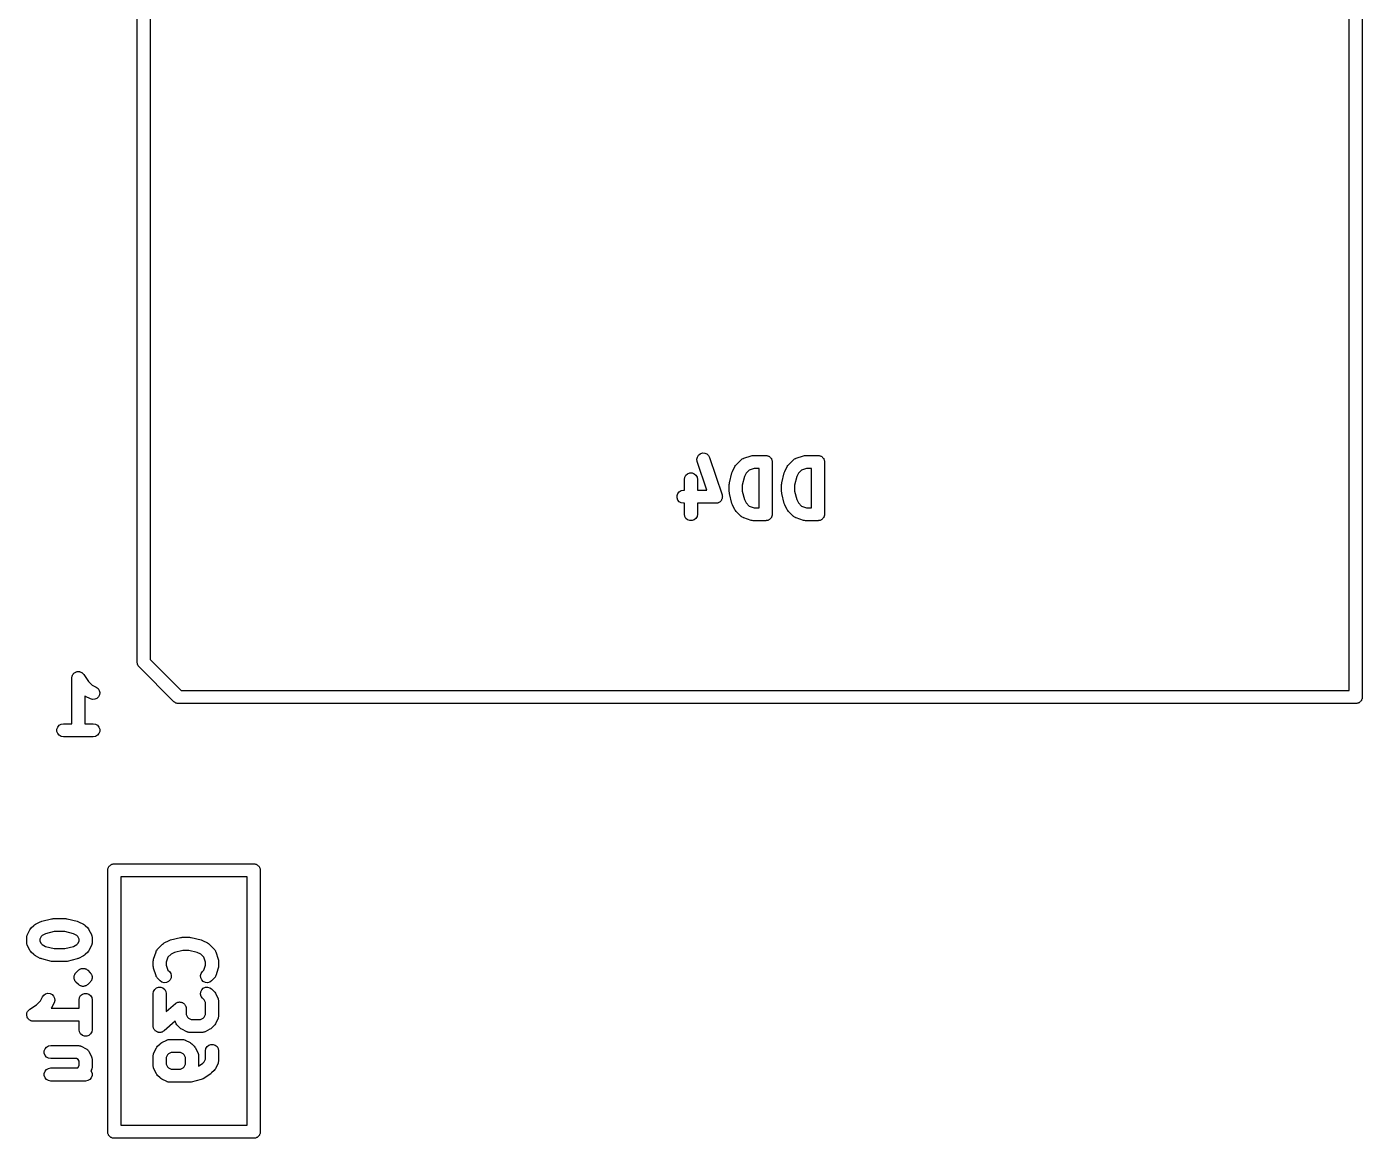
# Model space of a CAD drawing. Extents: x 100 to 214, y -112 to -50.
# Drawn here: x 116.31 to 131.62, y -75.41 to -62.66 of the extents above; entities that cross this region are included whole.
import ezdxf

# ---------------------------------------------------------------- set-up
doc = ezdxf.new("R2010")
doc.units = 0
doc.header["$MEASUREMENT"] = 0
doc.layers.add('BLACK', color=7, linetype='CONTINUOUS')

msp = doc.modelspace()

# ---------------------------------------------------------------- linework, layer by layer
at = {"layer": 'Black'}
for p, q in [((117.575, -69.95), (117.575, -56.45)), ((131.625, -56.45), (131.625, -70.35)), ((117.725, -56.525), (117.725, -69.9189)), ((131.475, -70.275), (131.475, -56.525)), ((123.994, -67.6208), (123.999, -67.5953)), ((123.997, -67.6466), (123.994, -67.6208)), ((124.107, -67.9764), (123.997, -67.6466)), ((123.999, -67.5953), (124.012, -67.5731)), ((124.012, -67.5731), (124.033, -67.5569)), ((124.033, -67.5569), (124.058, -67.5487)), ((124.058, -67.5487), (124.084, -67.5494)), ((124.084, -67.5494), (124.108, -67.559)), ((124.108, -67.559), (124.127, -67.5762)), ((124.127, -67.5762), (124.14, -67.5991)), ((124.14, -67.5991), (124.283, -68.0277)), ((124.43, -67.7036), (124.437, -67.694)), ((124.437, -67.694), (124.444, -67.6841)), ((124.444, -67.6841), (124.501, -67.627)), ((124.501, -67.627), (124.505, -67.6245)), ((124.505, -67.6245), (124.508, -67.6213)), ((124.508, -67.6213), (124.515, -67.6171)), ((124.515, -67.6171), (124.523, -67.612)), ((124.523, -67.612), (124.527, -67.6109)), ((124.527, -67.6109), (124.531, -67.6088)), ((124.531, -67.6088), (124.616, -67.5803)), ((124.616, -67.5803), (124.628, -67.5785)), ((124.628, -67.5785), (124.64, -67.5764)), ((124.64, -67.5764), (124.783, -67.5764)), ((124.783, -67.5764), (124.789, -67.5776)), ((124.789, -67.5776), (124.796, -67.5776)), ((124.796, -67.5776), (124.802, -67.5798)), ((124.802, -67.5798), (124.809, -67.581)), ((124.809, -67.581), (124.814, -67.5842)), ((124.814, -67.5842), (124.82, -67.5865)), ((124.82, -67.5865), (124.825, -67.5907)), ((124.825, -67.5907), (124.831, -67.594)), ((124.831, -67.594), (124.835, -67.599)), ((124.835, -67.599), (124.84, -67.6032)), ((124.84, -67.6032), (124.844, -67.6089)), ((124.844, -67.6089), (124.848, -67.6139)), ((124.848, -67.6139), (124.85, -67.6201)), ((124.85, -67.6201), (124.853, -67.6258)), ((124.853, -67.6258), (124.854, -67.6322)), ((124.854, -67.6322), (124.857, -67.6384)), ((124.857, -67.6384), (124.857, -67.645)), ((124.857, -67.645), (124.858, -67.6514)), ((124.858, -67.6514), (124.858, -68.2514)), ((125.03, -67.7036), (125.037, -67.694)), ((125.037, -67.694), (125.044, -67.6841)), ((125.044, -67.6841), (125.101, -67.627)), ((125.101, -67.627), (125.105, -67.6245)), ((125.105, -67.6245), (125.108, -67.6213)), ((125.108, -67.6213), (125.115, -67.6171)), ((125.115, -67.6171), (125.123, -67.612)), ((125.123, -67.612), (125.127, -67.6109)), ((125.127, -67.6109), (125.131, -67.6088)), ((125.131, -67.6088), (125.216, -67.5803)), ((125.216, -67.5803), (125.228, -67.5785)), ((125.228, -67.5785), (125.24, -67.5764)), ((125.24, -67.5764), (125.383, -67.5764)), ((125.383, -67.5764), (125.389, -67.5776)), ((125.389, -67.5776), (125.396, -67.5776)), ((125.396, -67.5776), (125.402, -67.5798)), ((125.402, -67.5798), (125.409, -67.581)), ((125.409, -67.581), (125.414, -67.5842)), ((125.414, -67.5842), (125.42, -67.5865)), ((125.42, -67.5865), (125.425, -67.5907)), ((125.425, -67.5907), (125.431, -67.594)), ((125.431, -67.594), (125.435, -67.599)), ((125.435, -67.599), (125.44, -67.6032)), ((125.44, -67.6032), (125.444, -67.6089)), ((125.444, -67.6089), (125.448, -67.6139)), ((125.448, -67.6139), (125.45, -67.6201)), ((125.45, -67.6201), (125.453, -67.6258)), ((125.453, -67.6258), (125.454, -67.6322)), ((125.454, -67.6322), (125.457, -67.6384)), ((125.457, -67.6384), (125.457, -67.645)), ((125.457, -67.645), (125.458, -67.6514)), ((125.458, -67.6514), (125.458, -68.2514)), ((123.851, -67.8514), (123.855, -67.8258)), ((123.851, -67.9764), (123.851, -67.8514)), ((123.855, -67.8258), (123.868, -67.8032)), ((123.868, -67.8032), (123.888, -67.7865)), ((123.888, -67.7865), (123.913, -67.7776)), ((123.913, -67.7776), (123.939, -67.7776)), ((123.939, -67.7776), (123.963, -67.7865)), ((123.963, -67.7865), (123.983, -67.8032)), ((123.983, -67.8032), (123.996, -67.8258)), ((123.996, -67.8258), (124.001, -67.8514)), ((124.001, -67.8514), (124.001, -67.9764)), ((124.367, -67.8904), (124.396, -67.7761)), ((124.396, -67.7761), (124.399, -67.7686)), ((124.399, -67.7686), (124.401, -67.7607)), ((124.401, -67.7607), (124.43, -67.7036)), ((124.539, -67.8205), (124.515, -67.9178)), ((124.559, -67.7816), (124.539, -67.8205)), ((124.595, -67.7456), (124.559, -67.7816)), ((124.652, -67.7264), (124.595, -67.7456)), ((124.708, -67.7264), (124.652, -67.7264)), ((124.708, -68.1764), (124.708, -67.7264)), ((124.967, -67.8904), (124.996, -67.7761)), ((124.996, -67.7761), (124.999, -67.7686)), ((124.999, -67.7686), (125.001, -67.7607)), ((125.001, -67.7607), (125.03, -67.7036)), ((125.139, -67.8205), (125.115, -67.9178)), ((125.159, -67.7816), (125.139, -67.8205)), ((125.195, -67.7456), (125.159, -67.7816)), ((125.252, -67.7264), (125.195, -67.7456)), ((125.308, -67.7264), (125.252, -67.7264)), ((125.308, -68.1764), (125.308, -67.7264)), ((123.775, -68.0139), (123.792, -67.994)), ((123.792, -67.994), (123.814, -67.981)), ((123.814, -67.981), (123.84, -67.9764)), ((123.84, -67.9764), (123.851, -67.9764)), ((124.001, -67.9764), (124.107, -67.9764)), ((124.365, -67.9086), (124.367, -67.8995)), ((124.365, -67.9943), (124.365, -67.9086)), ((124.367, -68.0033), (124.365, -67.9943)), ((124.367, -67.8995), (124.367, -67.8904)), ((124.367, -68.0125), (124.367, -68.0033)), ((124.515, -67.9178), (124.515, -67.9851)), ((124.515, -67.9851), (124.539, -68.0824)), ((124.965, -67.9086), (124.967, -67.8995)), ((124.965, -67.9943), (124.965, -67.9086)), ((124.967, -68.0033), (124.965, -67.9943)), ((124.967, -67.8995), (124.967, -67.8904)), ((124.967, -68.0125), (124.967, -68.0033)), ((125.115, -67.9178), (125.115, -67.9851)), ((125.115, -67.9851), (125.139, -68.0824)), ((123.766, -68.0384), (123.775, -68.0139)), ((123.766, -68.0645), (123.766, -68.0384)), ((123.775, -68.0889), (123.766, -68.0645)), ((123.792, -68.1089), (123.775, -68.0889)), ((123.814, -68.1219), (123.792, -68.1089)), ((123.84, -68.1264), (123.814, -68.1219)), ((123.851, -68.1264), (123.84, -68.1264)), ((123.851, -68.2514), (123.851, -68.1264)), ((124.211, -68.1264), (124.001, -68.1264)), ((124.001, -68.1264), (124.001, -68.2514)), ((124.217, -68.1255), (124.211, -68.1264)), ((124.222, -68.1256), (124.217, -68.1255)), ((124.23, -68.1232), (124.222, -68.1256)), ((124.237, -68.1219), (124.23, -68.1232)), ((124.242, -68.1191), (124.237, -68.1219)), ((124.247, -68.1174), (124.242, -68.1191)), ((124.253, -68.1127), (124.247, -68.1174)), ((124.26, -68.1089), (124.253, -68.1127)), ((124.263, -68.1046), (124.26, -68.1089)), ((124.268, -68.1012), (124.263, -68.1046)), ((124.272, -68.0947), (124.268, -68.1012)), ((124.276, -68.0889), (124.272, -68.0947)), ((124.278, -68.0837), (124.276, -68.0889)), ((124.281, -68.079), (124.278, -68.0837)), ((124.283, -68.0716), (124.281, -68.079)), ((124.283, -68.0277), (124.283, -68.0332)), ((124.283, -68.0332), (124.285, -68.0384)), ((124.285, -68.0645), (124.283, -68.0716)), ((124.285, -68.0384), (124.285, -68.046)), ((124.285, -68.046), (124.286, -68.0535)), ((124.286, -68.0535), (124.285, -68.0589)), ((124.285, -68.0589), (124.285, -68.0645)), ((124.396, -68.1268), (124.367, -68.0125)), ((124.399, -68.1343), (124.396, -68.1268)), ((124.401, -68.1421), (124.399, -68.1343)), ((124.43, -68.1993), (124.401, -68.1421)), ((124.539, -68.0824), (124.559, -68.1213)), ((124.559, -68.1213), (124.595, -68.1573)), ((124.595, -68.1573), (124.652, -68.1764)), ((124.996, -68.1268), (124.967, -68.0125)), ((124.999, -68.1343), (124.996, -68.1268)), ((125.001, -68.1421), (124.999, -68.1343)), ((125.03, -68.1993), (125.001, -68.1421)), ((125.139, -68.0824), (125.159, -68.1213)), ((125.159, -68.1213), (125.195, -68.1573)), ((125.195, -68.1573), (125.252, -68.1764)), ((123.855, -68.2771), (123.851, -68.2514)), ((123.868, -68.2996), (123.855, -68.2771)), ((123.888, -68.3164), (123.868, -68.2996)), ((123.983, -68.2996), (123.963, -68.3164)), ((123.996, -68.2771), (123.983, -68.2996)), ((124.001, -68.2514), (123.996, -68.2771)), ((124.437, -68.2089), (124.43, -68.1993)), ((124.444, -68.2187), (124.437, -68.2089)), ((124.501, -68.2759), (124.444, -68.2187)), ((124.505, -68.2784), (124.501, -68.2759)), ((124.508, -68.2816), (124.505, -68.2784)), ((124.515, -68.2858), (124.508, -68.2816)), ((124.523, -68.2908), (124.515, -68.2858)), ((124.527, -68.2919), (124.523, -68.2908)), ((124.531, -68.294), (124.527, -68.2919)), ((124.616, -68.3226), (124.531, -68.294)), ((124.652, -68.1764), (124.708, -68.1764)), ((124.825, -68.3122), (124.82, -68.3164)), ((124.831, -68.3089), (124.825, -68.3122)), ((124.835, -68.3039), (124.831, -68.3089)), ((124.84, -68.2996), (124.835, -68.3039)), ((124.844, -68.294), (124.84, -68.2996)), ((124.848, -68.2889), (124.844, -68.294)), ((124.85, -68.2828), (124.848, -68.2889)), ((124.853, -68.2771), (124.85, -68.2828)), ((124.854, -68.2706), (124.853, -68.2771)), ((124.857, -68.2645), (124.854, -68.2706)), ((124.858, -68.2514), (124.857, -68.2579)), ((124.857, -68.2579), (124.857, -68.2645)), ((125.037, -68.2089), (125.03, -68.1993)), ((125.044, -68.2187), (125.037, -68.2089)), ((125.101, -68.2759), (125.044, -68.2187)), ((125.105, -68.2784), (125.101, -68.2759)), ((125.108, -68.2816), (125.105, -68.2784)), ((125.115, -68.2858), (125.108, -68.2816)), ((125.123, -68.2908), (125.115, -68.2858)), ((125.127, -68.2919), (125.123, -68.2908)), ((125.131, -68.294), (125.127, -68.2919)), ((125.216, -68.3226), (125.131, -68.294)), ((125.252, -68.1764), (125.308, -68.1764)), ((125.425, -68.3122), (125.42, -68.3164)), ((125.431, -68.3089), (125.425, -68.3122)), ((125.435, -68.3039), (125.431, -68.3089)), ((125.44, -68.2996), (125.435, -68.3039)), ((125.444, -68.294), (125.44, -68.2996)), ((125.448, -68.2889), (125.444, -68.294)), ((125.45, -68.2828), (125.448, -68.2889)), ((125.453, -68.2771), (125.45, -68.2828)), ((125.454, -68.2706), (125.453, -68.2771)), ((125.457, -68.2645), (125.454, -68.2706)), ((125.458, -68.2514), (125.457, -68.2579)), ((125.457, -68.2579), (125.457, -68.2645)), ((123.913, -68.3253), (123.888, -68.3164)), ((123.939, -68.3253), (123.913, -68.3253)), ((123.963, -68.3164), (123.939, -68.3253)), ((124.628, -68.3243), (124.616, -68.3226)), ((124.64, -68.3264), (124.628, -68.3243)), ((124.783, -68.3264), (124.64, -68.3264)), ((124.789, -68.3253), (124.783, -68.3264)), ((124.796, -68.3253), (124.789, -68.3253)), ((124.802, -68.323), (124.796, -68.3253)), ((124.809, -68.3219), (124.802, -68.323)), ((124.814, -68.3186), (124.809, -68.3219)), ((124.82, -68.3164), (124.814, -68.3186)), ((125.228, -68.3243), (125.216, -68.3226)), ((125.24, -68.3264), (125.228, -68.3243)), ((125.383, -68.3264), (125.24, -68.3264)), ((125.389, -68.3253), (125.383, -68.3264)), ((125.396, -68.3253), (125.389, -68.3253)), ((125.402, -68.323), (125.396, -68.3253)), ((125.409, -68.3219), (125.402, -68.323)), ((125.414, -68.3186), (125.409, -68.3219)), ((125.42, -68.3164), (125.414, -68.3186)), ((117.576, -69.9533), (117.575, -69.95)), ((117.575, -69.9565), (117.576, -69.9533)), ((117.578, -69.966), (117.575, -69.9565)), ((117.58, -69.9757), (117.578, -69.966)), ((117.581, -69.9785), (117.58, -69.9757)), ((117.582, -69.9817), (117.581, -69.9785)), ((117.588, -69.9897), (117.582, -69.9817)), ((117.593, -69.9982), (117.588, -69.9897)), ((117.595, -70.0003), (117.593, -69.9982)), ((117.725, -69.9189), (118.081, -70.275)), ((116.825, -70.1232), (116.828, -70.1146)), ((116.826, -70.1273), (116.825, -70.1232)), ((116.825, -70.1314), (116.826, -70.1273)), ((116.825, -70.6564), (116.825, -70.1314)), ((116.828, -70.1146), (116.83, -70.1058)), ((116.83, -70.1058), (116.832, -70.1022)), ((116.832, -70.1022), (116.833, -70.0982)), ((116.833, -70.0982), (116.838, -70.091)), ((116.838, -70.091), (116.843, -70.0832)), ((116.843, -70.0832), (116.846, -70.0805)), ((116.846, -70.0805), (116.848, -70.0772)), ((116.848, -70.0772), (116.856, -70.0722)), ((116.856, -70.0722), (116.862, -70.0665)), ((116.862, -70.0665), (116.866, -70.0651)), ((116.866, -70.0651), (116.87, -70.0627)), ((116.87, -70.0627), (116.879, -70.0606)), ((116.879, -70.0606), (116.887, -70.0576)), ((116.887, -70.0576), (116.891, -70.0576)), ((116.891, -70.0576), (116.895, -70.0566)), ((116.895, -70.0566), (116.904, -70.0576)), ((116.904, -70.0576), (116.913, -70.0576)), ((116.913, -70.0576), (116.917, -70.059)), ((116.917, -70.059), (116.921, -70.0594)), ((116.921, -70.0594), (116.929, -70.0634)), ((116.929, -70.0634), (116.938, -70.0665)), ((116.938, -70.0665), (116.941, -70.0691)), ((116.941, -70.0691), (116.944, -70.071)), ((116.944, -70.071), (116.951, -70.0775)), ((116.951, -70.0775), (116.957, -70.0832)), ((116.957, -70.0832), (116.96, -70.0868)), ((116.96, -70.0868), (116.962, -70.0898)), ((116.962, -70.0898), (117.015, -70.1694)), ((117.597, -70.003), (117.595, -70.0003)), ((117.997, -70.403), (117.597, -70.003)), ((117.015, -70.1694), (117.059, -70.2126)), ((117.059, -70.2126), (117.105, -70.2358)), ((117.105, -70.2358), (117.126, -70.2513)), ((117.126, -70.2513), (117.14, -70.273)), ((117.14, -70.273), (117.146, -70.2984)), ((117.146, -70.2984), (117.143, -70.3242)), ((118.081, -70.275), (131.475, -70.275)), ((116.981, -70.3414), (116.975, -70.3371)), ((116.975, -70.3371), (116.975, -70.6564)), ((117.038, -70.3699), (116.981, -70.3414)), ((117.063, -70.3774), (117.038, -70.3699)), ((117.089, -70.3758), (117.063, -70.3774)), ((117.113, -70.3654), (117.089, -70.3758)), ((117.132, -70.3475), (117.113, -70.3654)), ((117.143, -70.3242), (117.132, -70.3475)), ((118, -70.4049), (117.997, -70.403)), ((118.002, -70.4075), (118, -70.4049)), ((118.01, -70.4124), (118.002, -70.4075)), ((118.018, -70.418), (118.01, -70.4124)), ((118.021, -70.4188), (118.018, -70.418)), ((118.024, -70.4205), (118.021, -70.4188)), ((118.034, -70.4222), (118.024, -70.4205)), ((118.043, -70.4247), (118.034, -70.4222)), ((118.047, -70.4244), (118.043, -70.4247)), ((118.05, -70.425), (118.047, -70.4244)), ((131.55, -70.425), (118.05, -70.425)), ((131.556, -70.4239), (131.55, -70.425)), ((131.563, -70.4239), (131.556, -70.4239)), ((131.569, -70.4216), (131.563, -70.4239)), ((131.576, -70.4205), (131.569, -70.4216)), ((131.581, -70.4172), (131.576, -70.4205)), ((131.588, -70.415), (131.581, -70.4172)), ((131.593, -70.4107), (131.588, -70.415)), ((131.598, -70.4075), (131.593, -70.4107)), ((131.602, -70.4024), (131.598, -70.4075)), ((131.607, -70.3982), (131.602, -70.4024)), ((131.611, -70.3925), (131.607, -70.3982)), ((131.615, -70.3875), (131.611, -70.3925)), ((131.617, -70.3813), (131.615, -70.3875)), ((131.62, -70.3757), (131.617, -70.3813)), ((131.622, -70.3692), (131.62, -70.3757)), ((131.624, -70.363), (131.622, -70.3692)), ((131.625, -70.35), (131.624, -70.3565)), ((131.624, -70.3565), (131.624, -70.363)), ((116.655, -70.7184), (116.664, -70.6939)), ((116.655, -70.7445), (116.655, -70.7184)), ((116.664, -70.7689), (116.655, -70.7445)), ((116.664, -70.6939), (116.68, -70.674)), ((116.68, -70.674), (116.703, -70.661)), ((116.703, -70.661), (116.729, -70.6564)), ((116.729, -70.6564), (116.825, -70.6564)), ((116.975, -70.6564), (117.071, -70.6564)), ((117.071, -70.6564), (117.097, -70.661)), ((117.097, -70.661), (117.12, -70.674)), ((117.12, -70.674), (117.136, -70.6939)), ((117.136, -70.6939), (117.145, -70.7184)), ((117.145, -70.7445), (117.136, -70.7689)), ((117.145, -70.7184), (117.145, -70.7445)), ((116.68, -70.7889), (116.664, -70.7689)), ((116.703, -70.8019), (116.68, -70.7889)), ((116.729, -70.8064), (116.703, -70.8019)), ((117.071, -70.8064), (116.729, -70.8064)), ((117.097, -70.8019), (117.071, -70.8064)), ((117.12, -70.7889), (117.097, -70.8019)), ((117.136, -70.7689), (117.12, -70.7889)), ((117.247, -72.3009), (117.251, -72.2959)), ((117.251, -72.2959), (117.255, -72.2902)), ((117.255, -72.2902), (117.26, -72.286)), ((117.26, -72.286), (117.264, -72.2809)), ((117.264, -72.2809), (117.269, -72.2777)), ((117.269, -72.2777), (117.274, -72.2734)), ((117.274, -72.2734), (117.281, -72.2712)), ((117.281, -72.2712), (117.286, -72.2679)), ((117.286, -72.2679), (117.293, -72.2668)), ((117.293, -72.2668), (117.299, -72.2645)), ((117.299, -72.2645), (117.306, -72.2645)), ((117.306, -72.2645), (117.312, -72.2634)), ((117.312, -72.2634), (118.912, -72.2634)), ((118.912, -72.2634), (118.918, -72.2645)), ((118.918, -72.2645), (118.925, -72.2645)), ((118.925, -72.2645), (118.931, -72.2668)), ((118.931, -72.2668), (118.938, -72.2679)), ((118.938, -72.2679), (118.943, -72.2712)), ((118.943, -72.2712), (118.95, -72.2734)), ((118.95, -72.2734), (118.955, -72.2777)), ((118.955, -72.2777), (118.96, -72.2809)), ((118.96, -72.2809), (118.964, -72.286)), ((118.964, -72.286), (118.969, -72.2902)), ((118.969, -72.2902), (118.973, -72.2959)), ((118.973, -72.2959), (118.977, -72.3009)), ((117.237, -72.3384), (117.238, -72.3319)), ((117.237, -75.3384), (117.237, -72.3384)), ((117.238, -72.3254), (117.24, -72.3192)), ((117.238, -72.3319), (117.238, -72.3254)), ((117.24, -72.3192), (117.242, -72.3127)), ((117.242, -72.3127), (117.245, -72.3071)), ((117.245, -72.3071), (117.247, -72.3009)), ((118.837, -72.4134), (117.387, -72.4134)), ((117.387, -72.4134), (117.387, -75.2634)), ((118.837, -75.2634), (118.837, -72.4134)), ((118.977, -72.3009), (118.979, -72.3071)), ((118.979, -72.3071), (118.982, -72.3127)), ((118.982, -72.3127), (118.984, -72.3192)), ((118.984, -72.3192), (118.986, -72.3254)), ((118.986, -72.3254), (118.986, -72.3319)), ((118.986, -72.3319), (118.987, -72.3384)), ((118.987, -72.3384), (118.987, -75.3384)), ((116.48, -72.9228), (116.594, -72.8942)), ((116.594, -72.8942), (116.603, -72.8936)), ((116.603, -72.8936), (116.612, -72.892)), ((116.612, -72.892), (116.755, -72.892)), ((116.755, -72.892), (116.764, -72.8936)), ((116.764, -72.8936), (116.773, -72.8942)), ((116.773, -72.8942), (116.887, -72.9228)), ((116.316, -73.0763), (116.345, -73.0191)), ((116.345, -73.0191), (116.352, -73.0095)), ((116.352, -73.0095), (116.359, -72.9997)), ((116.359, -72.9997), (116.388, -72.9711)), ((116.388, -72.9711), (116.397, -72.9642)), ((116.397, -72.9642), (116.407, -72.957)), ((116.407, -72.957), (116.464, -72.9285)), ((116.464, -72.9285), (116.472, -72.9261)), ((116.472, -72.9261), (116.48, -72.9228)), ((116.621, -73.042), (116.524, -73.0663)), ((116.746, -73.042), (116.621, -73.042)), ((116.843, -73.0663), (116.746, -73.042)), ((116.887, -72.9228), (116.895, -72.9261)), ((116.895, -72.9261), (116.903, -72.9285)), ((116.903, -72.9285), (116.96, -72.957)), ((116.96, -72.957), (116.969, -72.9642)), ((116.969, -72.9642), (116.979, -72.9711)), ((116.979, -72.9711), (117.008, -72.9997)), ((117.008, -72.9997), (117.015, -73.0095)), ((117.015, -73.0095), (117.022, -73.0191)), ((117.022, -73.0191), (117.051, -73.0763)), ((116.308, -73.1098), (116.309, -73.1056)), ((116.308, -73.167), (116.308, -73.1098)), ((116.309, -73.1712), (116.308, -73.167)), ((116.309, -73.1013), (116.311, -73.0928)), ((116.309, -73.1056), (116.309, -73.1013)), ((116.309, -73.1755), (116.309, -73.1712)), ((116.311, -73.184), (116.309, -73.1755)), ((116.311, -73.0928), (116.313, -73.0842)), ((116.313, -73.1926), (116.311, -73.184)), ((116.313, -73.0842), (116.315, -73.0804)), ((116.315, -73.1964), (116.313, -73.1926)), ((116.315, -73.0804), (116.316, -73.0763)), ((116.316, -73.2005), (116.315, -73.1964)), ((116.345, -73.2577), (116.316, -73.2005)), ((116.474, -73.0971), (116.458, -73.1275)), ((116.458, -73.1275), (116.458, -73.1493)), ((116.458, -73.1493), (116.474, -73.1797)), ((116.485, -73.0858), (116.474, -73.0971)), ((116.474, -73.1797), (116.485, -73.191)), ((116.524, -73.0663), (116.485, -73.0858)), ((116.485, -73.191), (116.524, -73.2105)), ((116.524, -73.2105), (116.621, -73.2348)), ((116.746, -73.2348), (116.843, -73.2105)), ((116.882, -73.0858), (116.843, -73.0663)), ((116.843, -73.2105), (116.882, -73.191)), ((116.893, -73.0971), (116.882, -73.0858)), ((116.882, -73.191), (116.893, -73.1797)), ((116.908, -73.1275), (116.893, -73.0971)), ((116.893, -73.1797), (116.908, -73.1493)), ((116.908, -73.1493), (116.908, -73.1275)), ((117.051, -73.2005), (117.022, -73.2577)), ((117.051, -73.0763), (117.052, -73.0804)), ((117.052, -73.1964), (117.051, -73.2005)), ((117.052, -73.0804), (117.054, -73.0842)), ((117.054, -73.1926), (117.052, -73.1964)), ((117.054, -73.0842), (117.055, -73.0928)), ((117.055, -73.184), (117.054, -73.1926)), ((117.055, -73.0928), (117.058, -73.1013)), ((117.058, -73.1755), (117.055, -73.184)), ((117.058, -73.1013), (117.058, -73.1056)), ((117.058, -73.1056), (117.058, -73.1098)), ((117.058, -73.1098), (117.058, -73.167)), ((117.058, -73.167), (117.058, -73.1712)), ((117.058, -73.1712), (117.058, -73.1755)), ((117.809, -73.2425), (117.866, -73.1854)), ((117.866, -73.1854), (117.876, -73.1785)), ((117.876, -73.1785), (117.886, -73.1713)), ((117.886, -73.1713), (117.943, -73.1427)), ((117.943, -73.1427), (117.951, -73.1404)), ((117.951, -73.1404), (117.958, -73.1371)), ((117.958, -73.1371), (118.072, -73.1085)), ((118.072, -73.1085), (118.082, -73.1078)), ((118.082, -73.1078), (118.091, -73.1063)), ((118.091, -73.1063), (118.176, -73.1063)), ((118.176, -73.1063), (118.185, -73.1078)), ((118.185, -73.1078), (118.194, -73.1085)), ((118.194, -73.1085), (118.309, -73.1371)), ((118.309, -73.1371), (118.316, -73.1404)), ((118.316, -73.1404), (118.324, -73.1427)), ((118.324, -73.1427), (118.381, -73.1713)), ((118.381, -73.1713), (118.391, -73.1785)), ((118.391, -73.1785), (118.401, -73.1854)), ((118.401, -73.1854), (118.458, -73.2425)), ((116.352, -73.2673), (116.345, -73.2577)), ((116.359, -73.2771), (116.352, -73.2673)), ((116.388, -73.3057), (116.359, -73.2771)), ((116.397, -73.3126), (116.388, -73.3057)), ((116.407, -73.3198), (116.397, -73.3126)), ((116.464, -73.3483), (116.407, -73.3198)), ((116.472, -73.3507), (116.464, -73.3483)), ((116.48, -73.354), (116.472, -73.3507)), ((116.594, -73.3826), (116.48, -73.354)), ((116.621, -73.2348), (116.746, -73.2348)), ((116.887, -73.354), (116.773, -73.3826)), ((116.895, -73.3507), (116.887, -73.354)), ((116.903, -73.3483), (116.895, -73.3507)), ((116.96, -73.3198), (116.903, -73.3483)), ((116.969, -73.3126), (116.96, -73.3198)), ((116.979, -73.3057), (116.969, -73.3126)), ((117.008, -73.2771), (116.979, -73.3057)), ((117.015, -73.2673), (117.008, -73.2771)), ((117.022, -73.2577), (117.015, -73.2673)), ((117.761, -73.3694), (117.762, -73.3575)), ((117.762, -73.3575), (117.791, -73.2718)), ((117.791, -73.2718), (117.793, -73.268)), ((117.793, -73.268), (117.794, -73.2638)), ((117.794, -73.2638), (117.799, -73.2566)), ((117.799, -73.2566), (117.803, -73.2489)), ((117.803, -73.2489), (117.806, -73.246)), ((117.806, -73.246), (117.809, -73.2425)), ((117.928, -73.3361), (117.908, -73.3934)), ((117.964, -73.3), (117.928, -73.3361)), ((118.002, -73.2806), (117.964, -73.3)), ((118.1, -73.2563), (118.002, -73.2806)), ((118.167, -73.2563), (118.1, -73.2563)), ((118.264, -73.2806), (118.167, -73.2563)), ((118.303, -73.3), (118.264, -73.2806)), ((118.339, -73.3361), (118.303, -73.3)), ((118.358, -73.3934), (118.339, -73.3361)), ((118.458, -73.2425), (118.46, -73.246)), ((118.46, -73.246), (118.464, -73.2489)), ((118.464, -73.2489), (118.468, -73.2566)), ((118.468, -73.2566), (118.473, -73.2638)), ((118.473, -73.2638), (118.474, -73.268)), ((118.474, -73.268), (118.476, -73.2718)), ((118.476, -73.2718), (118.505, -73.3575)), ((118.505, -73.3575), (118.506, -73.3694)), ((116.603, -73.3832), (116.594, -73.3826)), ((116.612, -73.3848), (116.603, -73.3832)), ((116.755, -73.3848), (116.612, -73.3848)), ((116.764, -73.3832), (116.755, -73.3848)), ((116.773, -73.3826), (116.764, -73.3832)), ((116.865, -73.524), (116.869, -73.5193)), ((116.869, -73.5193), (116.873, -73.5139)), ((116.873, -73.5139), (116.902, -73.4854)), ((116.902, -73.4854), (116.907, -73.4816)), ((116.907, -73.4816), (116.912, -73.477)), ((116.912, -73.477), (116.918, -73.4742)), ((116.918, -73.4742), (116.923, -73.4704)), ((116.923, -73.4704), (116.929, -73.4687)), ((116.929, -73.4687), (116.935, -73.466)), ((116.935, -73.466), (116.942, -73.4654)), ((116.942, -73.4654), (116.948, -73.4637)), ((116.948, -73.4637), (116.955, -73.4643)), ((116.955, -73.4643), (116.961, -73.4637)), ((116.961, -73.4637), (116.968, -73.4654)), ((116.968, -73.4654), (116.974, -73.466)), ((116.974, -73.466), (116.98, -73.4687)), ((116.98, -73.4687), (116.987, -73.4704)), ((116.987, -73.4704), (116.992, -73.4742)), ((116.992, -73.4742), (116.998, -73.477)), ((116.998, -73.477), (117.003, -73.4816)), ((117.003, -73.4816), (117.008, -73.4854)), ((117.008, -73.4854), (117.036, -73.5139)), ((117.036, -73.5139), (117.04, -73.5193)), ((117.04, -73.5193), (117.045, -73.524)), ((117.758, -73.3813), (117.761, -73.3694)), ((117.758, -73.4384), (117.758, -73.3813)), ((117.761, -73.4502), (117.758, -73.4384)), ((117.762, -73.4621), (117.761, -73.4502)), ((117.791, -73.5478), (117.762, -73.4621)), ((117.908, -73.3934), (117.908, -73.4262)), ((117.908, -73.4262), (117.928, -73.4836)), ((117.928, -73.4836), (117.944, -73.4997)), ((117.944, -73.4997), (117.959, -73.521)), ((117.959, -73.521), (117.965, -73.5461)), ((118.302, -73.5461), (118.308, -73.521)), ((118.308, -73.521), (118.323, -73.4997)), ((118.323, -73.4997), (118.339, -73.4836)), ((118.339, -73.4836), (118.358, -73.4262)), ((118.358, -73.4262), (118.358, -73.3934)), ((118.505, -73.4621), (118.476, -73.5478)), ((118.506, -73.4502), (118.505, -73.4621)), ((118.506, -73.3694), (118.508, -73.3813)), ((118.508, -73.4384), (118.506, -73.4502)), ((118.508, -73.3813), (118.508, -73.4384)), ((116.852, -73.5539), (116.854, -73.5508)), ((116.852, -73.5572), (116.852, -73.5539)), ((116.852, -73.5604), (116.852, -73.5572)), ((116.852, -73.567), (116.852, -73.5604)), ((116.852, -73.5735), (116.852, -73.567)), ((116.852, -73.5767), (116.852, -73.5735)), ((116.852, -73.58), (116.852, -73.5767)), ((116.854, -73.5831), (116.852, -73.58)), ((116.854, -73.5476), (116.857, -73.5416)), ((116.854, -73.5508), (116.854, -73.5476)), ((116.854, -73.5864), (116.854, -73.5831)), ((116.857, -73.5923), (116.854, -73.5864)), ((116.857, -73.5416), (116.858, -73.5353)), ((116.858, -73.5987), (116.857, -73.5923)), ((116.858, -73.5353), (116.86, -73.5326)), ((116.86, -73.6014), (116.858, -73.5987)), ((116.86, -73.5326), (116.861, -73.5295)), ((116.861, -73.6045), (116.86, -73.6014)), ((116.861, -73.5295), (116.863, -73.5269)), ((116.863, -73.607), (116.861, -73.6045)), ((116.863, -73.5269), (116.865, -73.524)), ((116.865, -73.61), (116.863, -73.607)), ((116.869, -73.6146), (116.865, -73.61)), ((116.873, -73.62), (116.869, -73.6146)), ((116.902, -73.6486), (116.873, -73.62)), ((116.907, -73.6523), (116.902, -73.6486)), ((116.912, -73.657), (116.907, -73.6523)), ((116.918, -73.6598), (116.912, -73.657)), ((116.923, -73.6635), (116.918, -73.6598)), ((116.929, -73.6652), (116.923, -73.6635)), ((116.935, -73.668), (116.929, -73.6652)), ((116.942, -73.6686), (116.935, -73.668)), ((116.948, -73.6703), (116.942, -73.6686)), ((116.955, -73.6697), (116.948, -73.6703)), ((116.961, -73.6703), (116.955, -73.6697)), ((116.968, -73.6686), (116.961, -73.6703)), ((116.974, -73.668), (116.968, -73.6686)), ((116.98, -73.6652), (116.974, -73.668)), ((116.987, -73.6635), (116.98, -73.6652)), ((116.992, -73.6598), (116.987, -73.6635)), ((116.998, -73.657), (116.992, -73.6598)), ((117.003, -73.6523), (116.998, -73.657)), ((117.008, -73.6486), (117.003, -73.6523)), ((117.036, -73.62), (117.008, -73.6486)), ((117.04, -73.6146), (117.036, -73.62)), ((117.045, -73.61), (117.04, -73.6146)), ((117.045, -73.524), (117.046, -73.5269)), ((117.046, -73.607), (117.045, -73.61)), ((117.046, -73.5269), (117.048, -73.5295)), ((117.048, -73.6045), (117.046, -73.607)), ((117.048, -73.5295), (117.05, -73.5326)), ((117.05, -73.6014), (117.048, -73.6045)), ((117.05, -73.5326), (117.051, -73.5353)), ((117.051, -73.5987), (117.05, -73.6014)), ((117.051, -73.5353), (117.053, -73.5416)), ((117.053, -73.5923), (117.051, -73.5987)), ((117.053, -73.5416), (117.056, -73.5476)), ((117.056, -73.5864), (117.053, -73.5923)), ((117.056, -73.5476), (117.056, -73.5508)), ((117.056, -73.5508), (117.057, -73.5539)), ((117.057, -73.58), (117.056, -73.5831)), ((117.056, -73.5831), (117.056, -73.5864)), ((117.057, -73.5539), (117.057, -73.5572)), ((117.057, -73.5572), (117.058, -73.5604)), ((117.058, -73.5735), (117.057, -73.5767)), ((117.057, -73.5767), (117.057, -73.58)), ((117.058, -73.5604), (117.058, -73.567)), ((117.058, -73.567), (117.058, -73.5735)), ((117.793, -73.5516), (117.791, -73.5478)), ((117.794, -73.5558), (117.793, -73.5516)), ((117.799, -73.563), (117.794, -73.5558)), ((117.803, -73.5707), (117.799, -73.563)), ((117.806, -73.5736), (117.803, -73.5707)), ((117.809, -73.5771), (117.806, -73.5736)), ((117.838, -73.6057), (117.809, -73.5771)), ((117.859, -73.6207), (117.838, -73.6057)), ((117.884, -73.6274), (117.859, -73.6207)), ((117.91, -73.6251), (117.884, -73.6274)), ((117.934, -73.6141), (117.91, -73.6251)), ((117.952, -73.5957), (117.934, -73.6141)), ((117.963, -73.5721), (117.952, -73.5957)), ((117.965, -73.5461), (117.963, -73.5721)), ((118.304, -73.5721), (118.302, -73.5461)), ((118.315, -73.5957), (118.304, -73.5721)), ((118.333, -73.6141), (118.315, -73.5957)), ((118.357, -73.6251), (118.333, -73.6141)), ((118.383, -73.6274), (118.357, -73.6251)), ((118.408, -73.6207), (118.383, -73.6274)), ((118.429, -73.6057), (118.408, -73.6207)), ((118.458, -73.5771), (118.429, -73.6057)), ((118.46, -73.5736), (118.458, -73.5771)), ((118.464, -73.5707), (118.46, -73.5736)), ((118.468, -73.563), (118.464, -73.5707)), ((118.473, -73.5558), (118.468, -73.563)), ((118.474, -73.5516), (118.473, -73.5558)), ((118.476, -73.5478), (118.474, -73.5516)), ((116.465, -73.8368), (116.488, -73.7906)), ((116.488, -73.7906), (116.503, -73.7697)), ((116.503, -73.7697), (116.525, -73.7553)), ((116.525, -73.7553), (116.55, -73.7492)), ((116.55, -73.7492), (116.576, -73.7522)), ((116.576, -73.7522), (116.6, -73.7639)), ((116.6, -73.7639), (116.617, -73.7828)), ((116.617, -73.7828), (116.628, -73.8067)), ((116.628, -73.8067), (116.629, -73.8327)), ((116.908, -73.8241), (116.913, -73.7985)), ((116.908, -73.9205), (116.908, -73.8241)), ((116.913, -73.7985), (116.926, -73.7759)), ((116.926, -73.7759), (116.946, -73.7592)), ((116.946, -73.7592), (116.97, -73.7503)), ((116.97, -73.7503), (116.996, -73.7503)), ((116.996, -73.7503), (117.021, -73.7592)), ((117.021, -73.7592), (117.041, -73.7759)), ((117.041, -73.7759), (117.054, -73.7985)), ((117.054, -73.7985), (117.058, -73.8241)), ((117.058, -73.8241), (117.058, -74.167)), ((117.758, -73.7527), (117.763, -73.727)), ((117.758, -74.1241), (117.758, -73.7527)), ((117.763, -73.727), (117.776, -73.7045)), ((117.776, -73.7045), (117.796, -73.6877)), ((117.796, -73.6877), (117.82, -73.6788)), ((117.82, -73.6788), (117.846, -73.6788)), ((117.846, -73.6788), (117.871, -73.6877)), ((117.871, -73.6877), (117.891, -73.7045)), ((117.891, -73.7045), (117.904, -73.727)), ((117.904, -73.727), (117.908, -73.7527)), ((117.908, -73.7527), (117.908, -73.9588)), ((118.302, -73.7592), (118.304, -73.7333)), ((118.308, -73.7844), (118.302, -73.7592)), ((118.304, -73.7333), (118.315, -73.7097)), ((118.323, -73.8057), (118.308, -73.7844)), ((118.315, -73.7097), (118.333, -73.6912)), ((118.343, -73.8257), (118.323, -73.8057)), ((118.333, -73.6912), (118.357, -73.6802)), ((118.358, -73.8561), (118.343, -73.8257)), ((118.357, -73.6802), (118.383, -73.678)), ((118.383, -73.678), (118.408, -73.6847)), ((118.408, -73.6847), (118.429, -73.6997)), ((118.429, -73.6997), (118.458, -73.7282)), ((118.458, -73.7282), (118.465, -73.7381)), ((118.465, -73.7381), (118.472, -73.7477)), ((118.472, -73.7477), (118.501, -73.8049)), ((118.501, -73.8049), (118.502, -73.809)), ((118.502, -73.809), (118.504, -73.8127)), ((118.504, -73.8127), (118.505, -73.8214)), ((118.505, -73.8214), (118.508, -73.8298)), ((116.31, -73.9825), (116.311, -73.9786)), ((116.311, -73.9745), (116.315, -73.9665)), ((116.311, -73.9786), (116.311, -73.9745)), ((116.315, -73.9665), (116.318, -73.958)), ((116.318, -73.958), (116.321, -73.9549)), ((116.321, -73.9549), (116.323, -73.9511)), ((116.323, -73.9511), (116.329, -73.9449)), ((116.329, -73.9449), (116.335, -73.9381)), ((116.335, -73.9381), (116.339, -73.936)), ((116.339, -73.936), (116.342, -73.9331)), ((116.342, -73.9331), (116.421, -73.8801)), ((116.421, -73.8801), (116.465, -73.8368)), ((116.593, -73.9148), (116.589, -73.9205)), ((116.589, -73.9205), (116.908, -73.9205)), ((116.622, -73.8577), (116.593, -73.9148)), ((116.629, -73.8327), (116.622, -73.8577)), ((117.908, -73.9588), (118.013, -73.8677)), ((118.013, -73.8677), (118.019, -73.8639)), ((118.019, -73.8639), (118.024, -73.8592)), ((118.024, -73.8592), (118.03, -73.8572)), ((118.03, -73.8572), (118.035, -73.8542)), ((118.035, -73.8542), (118.042, -73.8528)), ((118.042, -73.8528), (118.049, -73.8503)), ((118.049, -73.8503), (118.055, -73.8503)), ((118.055, -73.8503), (118.06, -73.8491)), ((118.06, -73.8491), (118.068, -73.8503)), ((118.068, -73.8503), (118.075, -73.8503)), ((118.075, -73.8503), (118.08, -73.8522)), ((118.08, -73.8522), (118.086, -73.8531)), ((118.086, -73.8531), (118.093, -73.8567)), ((118.093, -73.8567), (118.099, -73.8592)), ((118.099, -73.8592), (118.104, -73.8629)), ((118.104, -73.8629), (118.109, -73.8657)), ((118.109, -73.8657), (118.114, -73.8712)), ((118.114, -73.8712), (118.119, -73.8759)), ((118.119, -73.8759), (118.122, -73.8809)), ((118.122, -73.8809), (118.126, -73.8853)), ((118.126, -73.8853), (118.129, -73.8921)), ((118.129, -73.8921), (118.132, -73.8985)), ((118.132, -73.8985), (118.133, -73.9042)), ((118.133, -73.9042), (118.136, -73.9096)), ((118.136, -73.9096), (118.136, -73.9169)), ((118.136, -73.9169), (118.137, -73.9241)), ((118.137, -73.9241), (118.137, -73.9921)), ((118.358, -73.9921), (118.358, -73.8561)), ((118.508, -73.8298), (118.508, -73.8341)), ((118.508, -73.8341), (118.508, -73.8384)), ((118.508, -73.8384), (118.508, -74.0098)), ((116.309, -74.0004), (116.31, -73.9915)), ((116.31, -74.0044), (116.309, -74.0004)), ((116.31, -73.9915), (116.31, -73.9825)), ((116.31, -74.0086), (116.31, -74.0044)), ((116.313, -74.017), (116.31, -74.0086)), ((116.315, -74.0257), (116.313, -74.017)), ((116.317, -74.0291), (116.315, -74.0257)), ((116.318, -74.033), (116.317, -74.0291)), ((116.324, -74.0399), (116.318, -74.033)), ((116.329, -74.0473), (116.324, -74.0399)), ((116.333, -74.0498), (116.329, -74.0473)), ((116.335, -74.053), (116.333, -74.0498)), ((116.343, -74.0575), (116.335, -74.053)), ((116.35, -74.0628), (116.343, -74.0575)), ((116.354, -74.0639), (116.35, -74.0628)), ((116.358, -74.066), (116.354, -74.0639)), ((116.367, -74.0676), (116.358, -74.066)), ((116.375, -74.0701), (116.367, -74.0676)), ((116.379, -74.0698), (116.375, -74.0701)), ((116.383, -74.0705), (116.379, -74.0698)), ((116.908, -74.0705), (116.383, -74.0705)), ((116.908, -74.167), (116.908, -74.0705)), ((117.76, -74.1313), (117.758, -74.1241)), ((117.76, -74.1387), (117.76, -74.1313)), ((118.009, -74.0706), (117.883, -74.1806)), ((118.023, -74.1005), (118.009, -74.0706)), ((118.031, -74.1102), (118.023, -74.1005)), ((118.038, -74.12), (118.031, -74.1102)), ((118.066, -74.1486), (118.038, -74.12)), ((118.137, -73.9921), (118.152, -74.0225)), ((118.152, -74.0225), (118.164, -74.0339)), ((118.164, -74.0339), (118.194, -74.0491)), ((118.194, -74.0491), (118.301, -74.0491)), ((118.301, -74.0491), (118.332, -74.0339)), ((118.332, -74.0339), (118.343, -74.0225)), ((118.343, -74.0225), (118.358, -73.9921)), ((118.458, -74.12), (118.429, -74.1486)), ((118.465, -74.1102), (118.458, -74.12)), ((118.472, -74.1005), (118.465, -74.1102)), ((118.501, -74.0434), (118.472, -74.1005)), ((118.502, -74.0392), (118.501, -74.0434)), ((118.504, -74.0355), (118.502, -74.0392)), ((118.505, -74.0268), (118.504, -74.0355)), ((118.508, -74.0184), (118.505, -74.0268)), ((118.508, -74.0098), (118.508, -74.0141)), ((118.508, -74.0141), (118.508, -74.0184)), ((116.913, -74.1926), (116.908, -74.167)), ((116.926, -74.2152), (116.913, -74.1926)), ((116.946, -74.2319), (116.926, -74.2152)), ((116.97, -74.2408), (116.946, -74.2319)), ((116.996, -74.2408), (116.97, -74.2408)), ((117.021, -74.2319), (116.996, -74.2408)), ((117.041, -74.2152), (117.021, -74.2319)), ((117.054, -74.1926), (117.041, -74.2152)), ((117.058, -74.167), (117.054, -74.1926)), ((117.762, -74.1441), (117.76, -74.1387)), ((117.763, -74.1498), (117.762, -74.1441)), ((117.767, -74.1561), (117.763, -74.1498)), ((117.769, -74.1629), (117.767, -74.1561)), ((117.773, -74.1673), (117.769, -74.1629)), ((117.776, -74.1723), (117.773, -74.1673)), ((117.782, -74.177), (117.776, -74.1723)), ((117.786, -74.1826), (117.782, -74.177)), ((117.791, -74.1853), (117.786, -74.1826)), ((117.796, -74.1891), (117.791, -74.1853)), ((117.803, -74.1916), (117.796, -74.1891)), ((117.809, -74.1951), (117.803, -74.1916)), ((117.815, -74.196), (117.809, -74.1951)), ((117.82, -74.198), (117.815, -74.196)), ((117.828, -74.198), (117.82, -74.198)), ((117.835, -74.1991), (117.828, -74.198)), ((117.841, -74.198), (117.835, -74.1991)), ((117.846, -74.198), (117.841, -74.198)), ((117.853, -74.1955), (117.846, -74.198)), ((117.861, -74.194), (117.853, -74.1955)), ((117.857, -74.3142), (117.914, -74.2856)), ((117.865, -74.191), (117.861, -74.194)), ((117.871, -74.1891), (117.865, -74.191)), ((117.877, -74.1844), (117.871, -74.1891)), ((117.883, -74.1806), (117.877, -74.1844)), ((117.914, -74.2856), (117.918, -74.2844)), ((117.918, -74.2844), (117.922, -74.2822)), ((117.922, -74.2822), (117.931, -74.2807)), ((117.931, -74.2807), (117.939, -74.2782)), ((117.939, -74.2782), (117.943, -74.2784)), ((117.943, -74.2784), (117.948, -74.2777)), ((117.948, -74.2777), (118.091, -74.2777)), ((118.076, -74.1555), (118.066, -74.1486)), ((118.086, -74.1626), (118.076, -74.1555)), ((118.143, -74.1912), (118.086, -74.1626)), ((118.091, -74.2777), (118.095, -74.2784)), ((118.095, -74.2784), (118.099, -74.2782)), ((118.099, -74.2782), (118.108, -74.2807)), ((118.108, -74.2807), (118.116, -74.2822)), ((118.116, -74.2822), (118.12, -74.2844)), ((118.12, -74.2844), (118.124, -74.2856)), ((118.124, -74.2856), (118.181, -74.3142)), ((118.147, -74.1924), (118.143, -74.1912)), ((118.151, -74.1946), (118.147, -74.1924)), ((118.159, -74.1961), (118.151, -74.1946)), ((118.168, -74.1986), (118.159, -74.1961)), ((118.172, -74.1984), (118.168, -74.1986)), ((118.176, -74.1991), (118.172, -74.1984)), ((118.319, -74.1991), (118.176, -74.1991)), ((118.323, -74.1984), (118.319, -74.1991)), ((118.328, -74.1986), (118.323, -74.1984)), ((118.336, -74.1961), (118.328, -74.1986)), ((118.345, -74.1946), (118.336, -74.1961)), ((118.349, -74.1924), (118.345, -74.1946)), ((118.353, -74.1912), (118.349, -74.1924)), ((118.41, -74.1626), (118.353, -74.1912)), ((118.419, -74.1555), (118.41, -74.1626)), ((118.429, -74.1486), (118.419, -74.1555)), ((116.51, -74.4111), (116.518, -74.3866)), ((116.51, -74.4371), (116.51, -74.4111)), ((116.518, -74.4616), (116.51, -74.4371)), ((116.518, -74.3866), (116.535, -74.3667)), ((116.535, -74.3667), (116.558, -74.3536)), ((116.558, -74.3536), (116.583, -74.3491)), ((116.583, -74.3491), (116.898, -74.3491)), ((116.898, -74.3491), (116.902, -74.3499)), ((116.902, -74.3499), (116.906, -74.3496)), ((116.906, -74.3496), (116.915, -74.3521)), ((116.915, -74.3521), (116.923, -74.3536)), ((116.923, -74.3536), (116.927, -74.3558)), ((116.927, -74.3558), (116.931, -74.357)), ((116.931, -74.357), (116.988, -74.3856)), ((116.988, -74.3856), (116.997, -74.3922)), ((116.997, -74.3922), (117.006, -74.3982)), ((117.006, -74.3982), (117.008, -74.3999)), ((117.008, -74.3999), (117.009, -74.4011)), ((117.009, -74.4011), (117.015, -74.4103)), ((117.015, -74.4103), (117.022, -74.4191)), ((117.022, -74.4191), (117.051, -74.4763)), ((117.763, -74.4413), (117.765, -74.4376)), ((117.765, -74.4376), (117.766, -74.4334)), ((117.766, -74.4334), (117.795, -74.3763)), ((117.795, -74.3763), (117.802, -74.3666)), ((117.802, -74.3666), (117.809, -74.3568)), ((117.809, -74.3568), (117.838, -74.3282)), ((117.838, -74.3282), (117.847, -74.3213)), ((117.847, -74.3213), (117.857, -74.3142)), ((117.965, -74.4277), (117.935, -74.4429)), ((118.073, -74.4277), (117.965, -74.4277)), ((118.103, -74.4429), (118.073, -74.4277)), ((118.181, -74.3142), (118.191, -74.3213)), ((118.191, -74.3213), (118.201, -74.3282)), ((118.201, -74.3282), (118.229, -74.3568)), ((118.229, -74.3568), (118.236, -74.3666)), ((118.236, -74.3666), (118.243, -74.3763)), ((118.243, -74.3763), (118.272, -74.4334)), ((118.272, -74.4334), (118.273, -74.4376)), ((118.273, -74.4376), (118.275, -74.4413)), ((118.358, -74.4098), (118.363, -74.3842)), ((118.358, -74.5064), (118.358, -74.4098)), ((118.363, -74.3842), (118.376, -74.3616)), ((118.376, -74.3616), (118.396, -74.3449)), ((118.396, -74.3449), (118.42, -74.336)), ((118.42, -74.336), (118.446, -74.336)), ((118.446, -74.336), (118.471, -74.3449)), ((118.471, -74.3449), (118.491, -74.3616)), ((118.491, -74.3616), (118.504, -74.3842)), ((118.504, -74.3842), (118.508, -74.4098)), ((118.508, -74.4098), (118.508, -74.5241)), ((116.535, -74.4816), (116.518, -74.4616)), ((116.558, -74.4946), (116.535, -74.4816)), ((116.583, -74.4991), (116.558, -74.4946)), ((116.88, -74.4991), (116.583, -74.4991)), ((116.899, -74.5086), (116.88, -74.4991)), ((116.894, -74.6063), (116.908, -74.5778)), ((116.908, -74.5275), (116.899, -74.5086)), ((116.908, -74.5778), (116.908, -74.5275)), ((117.051, -74.4763), (117.052, -74.4804)), ((117.052, -74.4804), (117.054, -74.4842)), ((117.054, -74.4842), (117.055, -74.4928)), ((117.055, -74.4928), (117.058, -74.5013)), ((117.058, -74.5013), (117.058, -74.5056)), ((117.058, -74.5056), (117.058, -74.5098)), ((117.058, -74.5098), (117.058, -74.5955)), ((117.758, -74.467), (117.759, -74.4627)), ((117.758, -74.5813), (117.758, -74.467)), ((117.759, -74.5855), (117.758, -74.5813)), ((117.759, -74.4584), (117.761, -74.45)), ((117.759, -74.4627), (117.759, -74.4584)), ((117.759, -74.5898), (117.759, -74.5855)), ((117.761, -74.5983), (117.759, -74.5898)), ((117.761, -74.45), (117.763, -74.4413)), ((117.924, -74.4543), (117.908, -74.4847)), ((117.908, -74.4847), (117.908, -74.5636)), ((117.908, -74.5636), (117.924, -74.594)), ((117.935, -74.4429), (117.924, -74.4543)), ((118.115, -74.4543), (118.103, -74.4429)), ((118.13, -74.4847), (118.115, -74.4543)), ((118.115, -74.594), (118.13, -74.5636)), ((118.13, -74.5636), (118.13, -74.4847)), ((118.275, -74.4413), (118.277, -74.45)), ((118.277, -74.45), (118.279, -74.4584)), ((118.279, -74.4584), (118.279, -74.4627)), ((118.279, -74.4627), (118.28, -74.467)), ((118.279, -74.5843), (118.329, -74.5515)), ((118.28, -74.5813), (118.279, -74.5843)), ((118.28, -74.467), (118.28, -74.5813)), ((118.329, -74.5515), (118.343, -74.5368)), ((118.343, -74.5368), (118.358, -74.5064)), ((118.501, -74.5577), (118.472, -74.6148)), ((118.502, -74.5535), (118.501, -74.5577)), ((118.504, -74.5498), (118.502, -74.5535)), ((118.505, -74.5411), (118.504, -74.5498)), ((118.508, -74.5327), (118.505, -74.5411)), ((118.508, -74.5241), (118.508, -74.5284)), ((118.508, -74.5284), (118.508, -74.5327)), ((116.51, -74.6682), (116.518, -74.6438)), ((116.51, -74.6943), (116.51, -74.6682)), ((116.518, -74.7188), (116.51, -74.6943)), ((116.518, -74.6438), (116.535, -74.6238)), ((116.535, -74.7387), (116.518, -74.7188)), ((116.535, -74.6238), (116.558, -74.6108)), ((116.558, -74.7517), (116.535, -74.7387)), ((116.558, -74.6108), (116.583, -74.6063)), ((116.583, -74.6063), (116.894, -74.6063)), ((117.032, -74.7387), (117.009, -74.7517)), ((117.048, -74.7188), (117.032, -74.7387)), ((117.051, -74.6291), (117.045, -74.6399)), ((117.045, -74.6399), (117.048, -74.6438)), ((117.048, -74.6438), (117.057, -74.6682)), ((117.057, -74.6943), (117.048, -74.7188)), ((117.052, -74.6249), (117.051, -74.6291)), ((117.054, -74.6212), (117.052, -74.6249)), ((117.055, -74.6125), (117.054, -74.6212)), ((117.058, -74.6041), (117.055, -74.6125)), ((117.057, -74.6682), (117.057, -74.6943)), ((117.058, -74.5955), (117.058, -74.5998)), ((117.058, -74.5998), (117.058, -74.6041)), ((117.763, -74.6069), (117.761, -74.5983)), ((117.765, -74.6107), (117.763, -74.6069)), ((117.766, -74.6148), (117.765, -74.6107)), ((117.795, -74.6719), (117.766, -74.6148)), ((117.802, -74.6816), (117.795, -74.6719)), ((117.809, -74.6914), (117.802, -74.6816)), ((117.838, -74.72), (117.809, -74.6914)), ((117.847, -74.7269), (117.838, -74.72)), ((117.857, -74.7341), (117.847, -74.7269)), ((117.914, -74.7626), (117.857, -74.7341)), ((117.924, -74.594), (117.935, -74.6053)), ((117.935, -74.6053), (117.965, -74.6205)), ((117.965, -74.6205), (118.073, -74.6205)), ((118.073, -74.6205), (118.103, -74.6053)), ((118.103, -74.6053), (118.115, -74.594)), ((118.309, -74.7397), (118.194, -74.7683)), ((118.32, -74.7345), (118.309, -74.7397)), ((118.332, -74.7294), (118.32, -74.7345)), ((118.418, -74.6722), (118.332, -74.7294)), ((118.423, -74.6671), (118.418, -74.6722)), ((118.429, -74.6629), (118.423, -74.6671)), ((118.458, -74.6343), (118.429, -74.6629)), ((118.465, -74.6245), (118.458, -74.6343)), ((118.472, -74.6148), (118.465, -74.6245)), ((116.583, -74.7563), (116.558, -74.7517)), ((116.983, -74.7563), (116.583, -74.7563)), ((117.009, -74.7517), (116.983, -74.7563)), ((117.918, -74.7639), (117.914, -74.7626)), ((117.922, -74.766), (117.918, -74.7639)), ((117.931, -74.7675), (117.922, -74.766)), ((117.939, -74.7701), (117.931, -74.7675)), ((117.943, -74.7698), (117.939, -74.7701)), ((117.948, -74.7705), (117.943, -74.7698)), ((118.176, -74.7705), (117.948, -74.7705)), ((118.185, -74.7689), (118.176, -74.7705)), ((118.194, -74.7683), (118.185, -74.7689)), ((117.238, -75.3449), (117.237, -75.3384)), ((117.238, -75.3514), (117.238, -75.3449)), ((117.24, -75.3576), (117.238, -75.3514)), ((117.242, -75.3641), (117.24, -75.3576)), ((117.387, -75.2634), (118.837, -75.2634)), ((118.984, -75.3576), (118.982, -75.3641)), ((118.986, -75.3514), (118.984, -75.3576)), ((118.987, -75.3384), (118.986, -75.3449)), ((118.986, -75.3449), (118.986, -75.3514)), ((117.245, -75.3697), (117.242, -75.3641)), ((117.247, -75.3759), (117.245, -75.3697)), ((117.251, -75.3809), (117.247, -75.3759)), ((117.255, -75.3866), (117.251, -75.3809)), ((117.26, -75.3908), (117.255, -75.3866)), ((117.264, -75.3959), (117.26, -75.3908)), ((117.269, -75.3991), (117.264, -75.3959)), ((117.274, -75.4034), (117.269, -75.3991)), ((117.281, -75.4056), (117.274, -75.4034)), ((117.286, -75.4089), (117.281, -75.4056)), ((117.293, -75.41), (117.286, -75.4089)), ((117.299, -75.4123), (117.293, -75.41)), ((117.306, -75.4123), (117.299, -75.4123)), ((117.312, -75.4134), (117.306, -75.4123)), ((118.912, -75.4134), (117.312, -75.4134)), ((118.918, -75.4123), (118.912, -75.4134)), ((118.925, -75.4123), (118.918, -75.4123)), ((118.931, -75.41), (118.925, -75.4123)), ((118.938, -75.4089), (118.931, -75.41)), ((118.943, -75.4056), (118.938, -75.4089)), ((118.95, -75.4034), (118.943, -75.4056)), ((118.955, -75.3991), (118.95, -75.4034)), ((118.96, -75.3959), (118.955, -75.3991)), ((118.964, -75.3908), (118.96, -75.3959)), ((118.969, -75.3866), (118.964, -75.3908)), ((118.973, -75.3809), (118.969, -75.3866)), ((118.977, -75.3759), (118.973, -75.3809)), ((118.979, -75.3697), (118.977, -75.3759)), ((118.982, -75.3641), (118.979, -75.3697))]:
    msp.add_line(p, q, dxfattribs=at)

doc.saveas('drawing.dxf')
